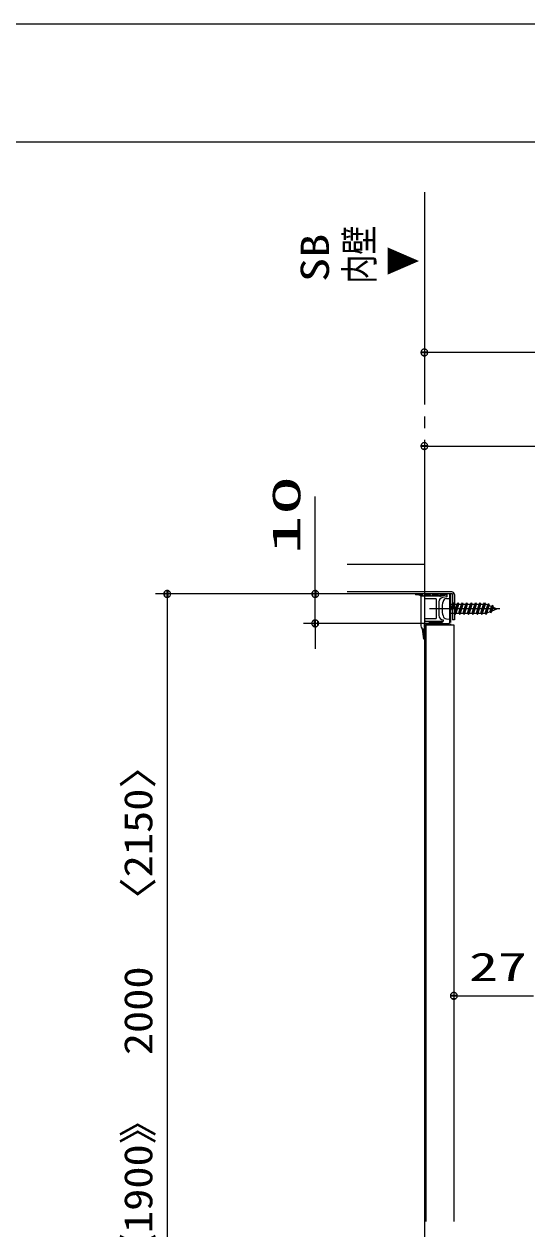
# Model space of a CAD drawing. Units: millimetres on the paper. Extents: x -305 to 305, y -152 to 152.
# Drawn here: x -3.5 to 39.2, y 46.4 to 148.5 of the extents above; entities that cross this region are included whole.
import ezdxf
from ezdxf.enums import TextEntityAlignment as Align

# ---------------------------------------------------------------- set-up
doc = ezdxf.new("R2010")
doc.units = ezdxf.units.MM
doc.linetypes.add('LONG_CHAIN', pattern=[21, 18, -1, 1, -1])
for name, color, linetype, lineweight in [('0-1_RV', 7, 'Continuous', 9), ('0-2_0', 7, 'Continuous', 9), ('0-6_図面枠', 3, 'Continuous', 9), ('0-7_DEFPOINTS', 7, 'Continuous', 9)]:
    doc.layers.add(name, color=color, linetype=linetype, lineweight=lineweight)
doc.styles.add('ＭＳ ゴシック', font='')
doc.styles.get('ＭＳ ゴシック').set_extended_font_data('MS Gothic')

# ---------------------------------------------------------------- blocks, each defined once
blk = doc.blocks.new('_DOTSMALL')
at = {"layer": '0-2_0'}
for p, q in [((0.0746, 0.1), (-0.0746, 0.1)), ((0.1223, -0.0248), (-0.1223, -0.0248))]:
    blk.add_line(p, q, dxfattribs=at)
for points in [[(0.125, 0), (0.124, 0.0157), (0.1211, 0.0311), (0.1162, 0.046), (0.1095, 0.0602), (0.1011, 0.0735), (0.0911, 0.0856), (0.0797, 0.0963), (0.067, 0.1055), (0.0532, 0.1131), (0.0386, 0.1189), (0.0234, 0.1228), (0.0078, 0.1248), (-0.0078, 0.1248), (-0.0234, 0.1228), (-0.0386, 0.1189), (-0.0532, 0.1131), (-0.067, 0.1055), (-0.0797, 0.0963), (-0.0911, 0.0856), (-0.1011, 0.0735), (-0.1095, 0.0602), (-0.1162, 0.046), (-0.1211, 0.0311), (-0.124, 0.0157), (-0.125, 0), (0, 0)], [(-0.125, 0), (-0.124, -0.0157), (-0.1211, -0.0311), (-0.1162, -0.046), (-0.1095, -0.0602), (-0.1011, -0.0735), (-0.0911, -0.0856), (-0.0797, -0.0963), (-0.067, -0.1055), (-0.0532, -0.1131), (-0.0386, -0.1189), (-0.0234, -0.1228), (-0.0078, -0.1248), (0.0078, -0.1248), (0.0234, -0.1228), (0.0386, -0.1189), (0.0532, -0.1131), (0.067, -0.1055), (0.0797, -0.0963), (0.0911, -0.0856), (0.1011, -0.0735), (0.1095, -0.0602), (0.1162, -0.046), (0.1211, -0.0311), (0.124, -0.0157), (0.125, 0), (0, 0)]]:
    blk.add_lwpolyline(points, close=True, dxfattribs=at)

msp = doc.modelspace()

# ---------------------------------------------------------------- linework, layer by layer
at = {"layer": '0-1_RV', "linetype": 'LONG_CHAIN'}
for p, q in [((30.462, 134.261), (30.462, -44.358)), ((36.869, 98.964), (30.909, 98.964))]:
    msp.add_line(p, q, dxfattribs=at)
at = {"layer": '0-1_RV'}
for p, q in [((30.461, 121.28), (30.461, 119.678)), ((64.212, 120.678), (30.461, 120.678)), ((30.461, 113.143), (30.461, 111.746)), ((30.461, 112.746), (60.461, 112.746)), ((21.205, 100.214), (21.205, 108.471)), ((30.463, 102.714), (23.913, 102.714)), ((30.463, 102.714), (30.463, 100.389)), ((23.913, 100.214), (7.646, 100.214)), ((8.646, 100.214), (8.646, 8.839)), ((23.913, 100.214), (20.205, 100.214)), ((21.205, 97.714), (21.205, 100.214)), ((32.788, 100.389), (23.913, 100.389)), ((32.838, 100.214), (23.913, 100.214)), ((29.719, 100.148), (29.784, 100.214)), ((30.063, 100.1), (29.739, 100.139)), ((30.063, 100.1), (29.739, 100.139)), ((29.744, 100.214), (30.095, 100.213)), ((29.744, 100.214), (30.095, 100.213)), ((29.813, 100.13), (29.896, 100.214)), ((29.913, 100.118), (30.009, 100.213)), ((30.013, 100.106), (30.118, 100.211)), ((30.106, 100.087), (30.206, 100.186)), ((30.161, 100.029), (30.271, 100.139)), ((30.27, 100.026), (30.322, 100.078)), ((30.291, 100.118), (30.363, 100.026)), ((30.363, 100.026), (30.291, 100.118)), ((30.481, 100.124), (30.57, 100.214)), ((30.792, 100.086), (30.506, 100.114)), ((30.792, 100.086), (30.506, 100.114)), ((30.78, 100.214), (30.509, 100.214)), ((30.513, 100.214), (30.78, 100.214)), ((30.576, 100.107), (30.682, 100.214)), ((30.678, 100.097), (30.794, 100.213)), ((30.78, 100.087), (30.884, 100.191)), ((30.851, 100.046), (30.951, 100.145)), ((30.944, 100.026), (31.001, 100.083)), ((30.988, 100.102), (31.038, 100.026)), ((31.038, 100.026), (30.988, 100.102)), ((31.155, 100.125), (31.244, 100.214)), ((31.467, 100.086), (31.181, 100.114)), ((31.467, 100.086), (31.181, 100.114)), ((31.455, 100.214), (31.184, 100.214)), ((31.188, 100.214), (31.455, 100.214)), ((31.249, 100.107), (31.356, 100.214)), ((31.352, 100.097), (31.467, 100.213)), ((31.454, 100.087), (31.558, 100.191)), ((31.526, 100.047), (31.625, 100.146)), ((31.617, 100.026), (31.675, 100.084)), ((31.663, 100.102), (31.713, 100.026)), ((31.713, 100.026), (31.663, 100.102)), ((31.767, 100.063), (31.843, 100.14)), ((32.082, 100.216), (31.799, 100.126)), ((32.082, 100.216), (31.799, 100.126)), ((32.363, 100.154), (31.813, 100.026)), ((31.826, 100.029), (32.341, 100.149)), ((31.851, 100.035), (32.008, 100.193)), ((31.997, 100.069), (32.155, 100.227)), ((32.143, 100.103), (32.25, 100.21)), ((32.289, 100.137), (32.32, 100.168)), ((32.341, 100.149), (32.33, 100.16)), ((32.341, 100.149), (32.33, 100.16)), ((32.363, 100.154), (32.363, 99.977)), ((32.588, 100.214), (32.713, 100.214)), ((32.613, 97.789), (32.613, 100.214)), ((32.712, 97.789), (32.712, 100.214)), ((32.838, 100.214), (32.838, 98.014)), ((33.013, 100.164), (33.013, 98.014)), ((30.163, 100.026), (30.158, 100.036)), ((30.363, 100.026), (30.163, 100.026)), ((31.813, 100.026), (30.163, 100.026)), ((30.163, 100.026), (30.163, 97.505)), ((31.463, 99.801), (30.463, 99.801)), ((30.463, 99.801), (30.463, 98.126)), ((30.863, 100.026), (30.85, 100.049)), ((31.463, 99.801), (31.463, 98.126)), ((31.538, 100.026), (31.525, 100.049)), ((31.688, 99.543), (31.688, 98.402)), ((32.363, 99.977), (31.998, 99.912)), ((32.333, 99.814), (32.613, 99.839)), ((32.613, 99.839), (32.613, 98.089)), ((32.613, 99.339), (32.866, 99.339)), ((32.751, 98.964), (32.866, 99.339)), ((32.823, 98.964), (32.938, 99.464)), ((33.013, 99.439), (32.838, 99.439)), ((32.963, 99.214), (32.838, 99.214)), ((32.866, 99.339), (32.938, 99.464)), ((32.895, 98.964), (33.01, 99.339)), ((32.938, 99.464), (33.01, 99.339)), ((33.01, 98.589), (33.241, 99.339)), ((33.011, 99.339), (33.241, 99.339)), ((33.083, 98.464), (33.313, 99.464)), ((33.155, 98.589), (33.385, 99.339)), ((33.241, 99.339), (33.313, 99.464)), ((33.313, 99.464), (33.385, 99.339)), ((33.385, 98.589), (33.616, 99.339)), ((33.385, 99.339), (33.607, 99.339)), ((33.458, 98.464), (33.688, 99.464)), ((33.53, 98.589), (33.76, 99.339)), ((33.616, 99.339), (33.688, 99.464)), ((33.688, 99.464), (33.76, 99.339)), ((33.76, 98.589), (33.991, 99.339)), ((33.76, 99.339), (33.991, 99.339)), ((33.833, 98.464), (34.063, 99.464)), ((33.905, 98.589), (34.135, 99.339)), ((33.991, 99.339), (34.063, 99.464)), ((34.063, 99.464), (34.135, 99.339)), ((34.135, 98.589), (34.366, 99.339)), ((34.135, 99.339), (34.366, 99.339)), ((34.208, 98.464), (34.438, 99.464)), ((34.28, 98.589), (34.51, 99.339)), ((34.366, 99.339), (34.438, 99.464)), ((34.438, 99.464), (34.51, 99.339)), ((34.51, 98.589), (34.741, 99.339)), ((34.51, 99.339), (34.741, 99.339)), ((34.583, 98.464), (34.813, 99.464)), ((34.655, 98.589), (34.885, 99.339)), ((34.741, 99.339), (34.813, 99.464)), ((34.813, 99.464), (34.885, 99.339)), ((34.885, 98.589), (35.116, 99.339)), ((34.885, 99.339), (35.116, 99.339)), ((34.958, 98.464), (35.188, 99.464)), ((35.03, 98.589), (35.26, 99.339)), ((35.116, 99.339), (35.188, 99.464)), ((35.188, 99.464), (35.26, 99.339)), ((35.26, 98.589), (35.491, 99.339)), ((35.26, 99.339), (35.491, 99.339)), ((35.333, 98.464), (35.563, 99.464)), ((35.405, 98.589), (35.635, 99.339)), ((35.491, 99.339), (35.563, 99.464)), ((35.563, 99.464), (35.635, 99.339)), ((35.623, 98.589), (35.837, 99.285)), ((35.635, 99.339), (35.708, 99.339)), ((35.695, 98.464), (35.909, 99.391)), ((35.708, 99.339), (35.837, 99.285)), ((35.767, 98.589), (35.965, 99.232)), ((35.837, 99.285), (35.909, 99.391)), ((35.909, 99.391), (35.965, 99.232)), ((35.965, 99.232), (36.17, 99.148)), ((36.04, 98.727), (36.17, 99.148)), ((36.106, 98.618), (36.251, 99.249)), ((36.251, 99.249), (36.17, 99.148)), ((36.205, 98.795), (36.298, 99.095)), ((36.251, 99.249), (36.298, 99.095)), ((36.298, 99.095), (36.613, 98.964)), ((30.463, 98.126), (31.463, 98.126)), ((32.063, 98.027), (32.063, 97.901)), ((32.333, 98.113), (32.613, 98.089)), ((32.588, 98.964), (32.713, 98.964)), ((32.613, 98.589), (33.011, 98.589)), ((32.751, 98.964), (32.78, 98.914)), ((33.013, 98.989), (32.838, 98.989)), ((33.013, 98.014), (32.838, 98.014)), ((32.866, 98.914), (32.895, 98.964)), ((33.01, 98.589), (33.083, 98.464)), ((33.083, 98.464), (33.155, 98.589)), ((33.16, 98.589), (33.385, 98.589)), ((33.385, 98.589), (33.458, 98.464)), ((33.458, 98.464), (33.53, 98.589)), ((33.53, 98.589), (33.76, 98.589)), ((33.76, 98.589), (33.833, 98.464)), ((33.833, 98.464), (33.905, 98.589)), ((33.905, 98.589), (34.135, 98.589)), ((34.135, 98.589), (34.207, 98.464)), ((34.208, 98.464), (34.28, 98.589)), ((34.28, 98.589), (34.51, 98.589)), ((34.51, 98.589), (34.582, 98.464)), ((34.583, 98.464), (34.655, 98.589)), ((34.655, 98.589), (34.885, 98.589)), ((34.885, 98.589), (34.957, 98.464)), ((34.958, 98.464), (35.03, 98.589)), ((35.03, 98.589), (35.26, 98.589)), ((35.26, 98.589), (35.332, 98.464)), ((35.333, 98.464), (35.405, 98.589)), ((35.405, 98.589), (35.623, 98.589)), ((35.623, 98.589), (35.695, 98.464)), ((35.695, 98.464), (35.767, 98.589)), ((35.776, 98.617), (36.04, 98.726)), ((36.106, 98.618), (36.04, 98.727)), ((36.106, 98.618), (36.206, 98.795)), ((36.206, 98.795), (36.613, 98.964)), ((31.49, 97.714), (20.205, 97.714)), ((21.205, 97.894), (21.205, 95.574)), ((30.284, 97.243), (30.381, 96.44)), ((30.285, 97.23), (30.462, 97.246)), ((30.285, 97.23), (30.381, 96.44)), ((30.297, 97.134), (30.403, 97.241)), ((30.309, 97.034), (30.462, 97.187)), ((30.321, 96.934), (30.461, 97.074)), ((30.463, 97.375), (30.456, 96.444)), ((30.462, 97.589), (30.462, 47.03)), ((30.463, 97.375), (30.463, 97.776)), ((30.587, 97.589), (32.962, 97.589)), ((30.587, 97.589), (30.587, 47.03)), ((30.588, 97.901), (32.063, 97.901)), ((30.885, 97.722), (30.983, 97.82)), ((30.908, 97.814), (31.219, 97.841)), ((31.219, 97.841), (30.908, 97.814)), ((31.215, 97.714), (30.912, 97.714)), ((31.215, 97.714), (30.912, 97.714)), ((30.989, 97.714), (31.106, 97.831)), ((31.101, 97.714), (31.23, 97.843)), ((31.213, 97.714), (31.401, 97.901)), ((31.291, 97.901), (31.278, 97.878)), ((31.473, 97.901), (31.423, 97.826)), ((31.473, 97.901), (31.423, 97.826)), ((31.454, 97.73), (31.543, 97.819)), ((31.486, 97.814), (31.77, 97.841)), ((31.77, 97.841), (31.486, 97.814)), ((31.765, 97.714), (31.49, 97.714)), ((31.765, 97.714), (31.49, 97.714)), ((31.55, 97.714), (31.667, 97.831)), ((31.662, 97.714), (31.798, 97.85)), ((31.775, 97.715), (31.962, 97.901)), ((31.841, 97.901), (31.828, 97.878)), ((31.829, 97.881), (31.85, 97.901)), ((32.023, 97.901), (31.973, 97.826)), ((32.023, 97.901), (31.973, 97.826)), ((32.962, 97.589), (32.962, 47.03)), ((30.333, 96.834), (30.46, 96.96)), ((30.345, 96.734), (30.459, 96.847)), ((30.357, 96.634), (30.458, 96.734)), ((30.37, 96.533), (30.457, 96.621)), ((30.382, 96.434), (30.456, 96.508)), ((32.962, 66.153), (39.71, 66.153))]:
    msp.add_line(p, q, dxfattribs=at)
for points in [[(31.038, 100.026), (30.863, 100.026), (30.85, 100.049)], [(31.713, 100.026), (31.538, 100.026), (31.525, 100.049)], [(30.456, 96.444), (30.462, 97.246), (30.285, 97.23)], [(30.587, 97.714), (32.538, 97.714), (32.541, 97.714), (32.543, 97.714), (32.545, 97.715), (32.547, 97.715), (32.55, 97.716), (32.552, 97.716), (32.554, 97.717), (32.557, 97.717), (32.559, 97.718), (32.561, 97.718), (32.563, 97.719), (32.566, 97.72), (32.568, 97.721), (32.57, 97.722), (32.572, 97.723), (32.574, 97.724), (32.576, 97.725), (32.578, 97.726), (32.58, 97.727), (32.582, 97.729), (32.584, 97.73), (32.586, 97.731), (32.588, 97.733), (32.59, 97.734), (32.591, 97.736), (32.593, 97.737), (32.594, 97.739), (32.596, 97.741), (32.597, 97.743), (32.599, 97.745), (32.6, 97.747), (32.601, 97.749), (32.602, 97.751), (32.603, 97.753), (32.604, 97.755), (32.605, 97.757), (32.606, 97.759), (32.607, 97.761)], [(31.278, 97.878), (31.291, 97.901), (31.473, 97.901)], [(31.828, 97.878), (31.841, 97.901), (32.023, 97.901)], [(32.607, 97.761), (32.608, 97.764), (32.609, 97.766), (32.609, 97.768), (32.61, 97.77), (32.611, 97.773), (32.611, 97.775), (32.612, 97.777), (32.612, 97.78), (32.612, 97.782), (32.613, 97.784), (32.613, 97.787), (32.613, 97.789)]]:
    msp.add_lwpolyline(points, dxfattribs=at)
for centre, radius, start, end in [((29.744, 100.176), 0.0375, 89.90067, 263.13127), ((29.744, 100.176), 0.0375, 89.90067, 263.13127), ((30.048, 99.976), 0.125, 23.74212, 83.13127), ((30.048, 99.976), 0.125, 28.90204, 83.13127), ((30.095, 99.963), 0.25, 38.2604, 90.2604), ((30.095, 99.963), 0.25, 38.26033, 89.90067), ((30.511, 100.164), 0.05, 87.35254, 264.37192), ((30.511, 100.164), 0.05, 90.00005, 264.37192), ((30.78, 99.964), 0.25, 33.47032, 90), ((30.78, 99.964), 0.25, 33.49443, 90), ((30.785, 100.011), 0.075, 30, 84.37192), ((30.785, 100.011), 0.075, 30, 84.37192), ((31.186, 100.164), 0.05, 87.35254, 264.37191), ((31.186, 100.164), 0.05, 90.00005, 264.37192), ((31.455, 99.964), 0.25, 33.47032, 90), ((31.455, 99.964), 0.25, 33.49443, 90), ((31.46, 100.011), 0.075, 30, 84.37192), ((31.46, 100.011), 0.075, 30, 84.37192), ((31.814, 100.078), 0.05, 107.78062, 283.085), ((31.814, 100.078), 0.05, 107.78062, 283.085), ((32.158, 99.978), 0.25, 46.57945, 107.78062), ((32.158, 99.978), 0.25, 46.57942, 107.78062), ((32.788, 100.164), 0.225, 0, 90.00005), ((32.063, 99.543), 0.375, 100, 180), ((34.213, 98.964), 2.25, 164.11912, 195.88108), ((32.362, 99.491), 0.325, 94.99935, 164.11895), ((32.063, 98.402), 0.375, 180, 270), ((32.362, 98.437), 0.325, 195.88176, 265.00048), ((32.823, 98.939), 0.05, 210.00023, 329.99988), ((30.413, 97.505), 0.25, 180, 227.4505), ((30.413, 97.505), 0.25, 180, 227.4505), ((30.413, 97.505), 0.25, 180, 227.4505), ((30.16, 97.228), 0.125, 6.89306, 47.4505), ((30.587, 97.589), 0.125, 90, 180), ((30.588, 97.776), 0.125, 90.00013, 180), ((30.912, 97.764), 0.05, 94.97975, 270), ((30.912, 97.764), 0.05, 94.97975, 270.00007), ((31.215, 97.964), 0.25, 269.99992, 326.50557), ((31.215, 97.964), 0.25, 270, 326.50558), ((31.213, 97.916), 0.075, 274.97976, 330), ((31.213, 97.916), 0.075, 274.97975, 330), ((31.49, 97.764), 0.05, 95.51, 270), ((31.49, 97.764), 0.05, 95.51, 270.00007), ((31.765, 97.964), 0.25, 269.99992, 326.50557), ((31.765, 97.964), 0.25, 270, 326.50558), ((31.763, 97.916), 0.075, 275.51, 330), ((31.763, 97.916), 0.075, 275.51, 330), ((32.587, 97.714), 0.125, 270, 0), ((30.418, 96.444), 0.0375, 186.89814, 359.53125)]:
    msp.add_arc(centre, radius, start, end, dxfattribs=at)
at = {"layer": '0-6_図面枠'}
msp.add_lwpolyline([(-291.017, -138.498), (108.983, -138.498), (108.983, 138.502), (-291.017, 138.502)], close=True, dxfattribs=at)
at = {"layer": '0-7_DEFPOINTS'}
msp.add_line((118.983, 148.502), (-301.017, 148.502), dxfattribs=at)

# ---------------------------------------------------------------- block references
at = {"layer": '0-1_RV', "xscale": 2.32, "yscale": 2.32}
for p, rotation in [((30.461, 120.678), 180), ((30.461, 112.746), 180), ((8.646, 100.214), 90), ((21.205, 100.214), 90), ((21.205, 97.714), 270), ((32.962, 66.153), 180)]:
    msp.add_blockref('_DOTSMALL', p, dxfattribs=dict(at, rotation=rotation))

# ---------------------------------------------------------------- texts
at = {"layer": '0-1_RV', "style": 'ＭＳ ゴシック'}
for s, width, p in [('内壁', 0.75, (26.87, 126.508)), ('SB', 1.25, (23.095, 126.647)), ('▼', 0.75, (30.516, 127.194)), ('10', 2.05, (20.667, 103.534)), ('ドア高：《1900》\u30002000\u3000〈2150〉', 1.15, (8.109, 27.191))]:
    msp.add_text(s, height=2.405, rotation=90, dxfattribs=dict(at, width=width)).set_placement(p, align=Align.BOTTOM_LEFT)
at = {"layer": '0-1_RV', "style": 'ＭＳ ゴシック', "width": 1.5}
msp.add_text('27', height=2.405, dxfattribs=at).set_placement((34.253, 66.69), align=Align.BOTTOM_LEFT)

doc.saveas('drawing.dxf')
